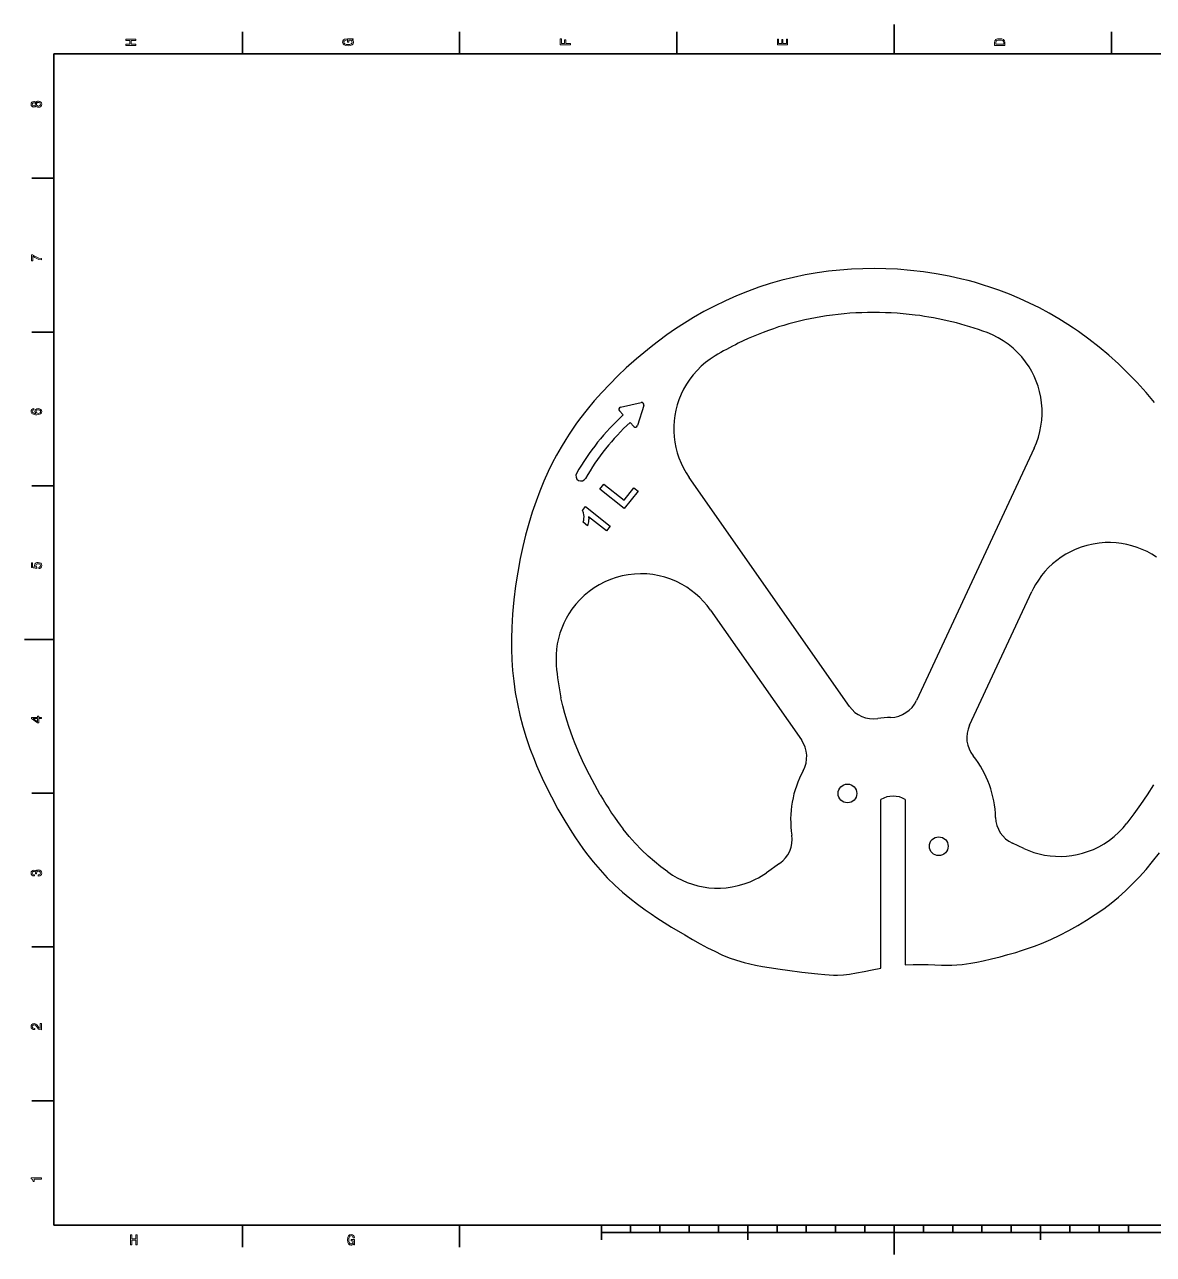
# Model space of a CAD drawing. Extents: x 0 to 594, y 0 to 420.
# Drawn here: x 0 to 385.6, y 0 to 420 of the extents above; entities that cross this region are included whole.
import ezdxf

# ---------------------------------------------------------------- set-up
doc = ezdxf.new("R2010")
doc.units = 0

msp = doc.modelspace()

# ---------------------------------------------------------------- linework, layer by layer
at = {"color": 7, "lineweight": 35, "ltscale": 0.1875}
for p, q in [((74.400002, 409.963135), (74.400002, 417.463135)), ((148.600006, 409.963135), (148.600006, 417.463135)), ((222.800003, 409.963135), (222.800003, 417.463135)), ((371.200012, 409.963135), (371.200012, 417.463135)), ((10, 367.463135), (2.5, 367.463135)), ((10, 314.963135), (2.5, 314.963135)), ((10, 262.463135), (2.5, 262.463135)), ((10, 157.46312), (2.5, 157.46312)), ((10, 104.96312), (2.5, 104.96312)), ((10, 52.46312), (2.5, 52.46312)), ((74.400002, 9.96312), (74.400002, 2.46312)), ((148.600006, 9.96312), (148.600006, 2.46312))]:
    msp.add_line(p, q, dxfattribs=at)
at = {"color": 7, "lineweight": 35, "ltscale": 0.25}
for p, q in [((297, 409.963135), (297, 419.963135)), ((10, 209.96312), (0, 209.96312)), ((297, 9.96312), (297, -0.03688))]:
    msp.add_line(p, q, dxfattribs=at)
at = {"color": 7, "lineweight": 35}
for p, q in [((584, 409.963135), (10, 409.963135)), ((10, 409.963135), (10, 9.96312)), ((10, 9.96312), (584, 9.96312)), ((197, 7.46312), (397, 7.46312))]:
    msp.add_line(p, q, dxfattribs=at)
at = {"ltscale": 0.180422}
for p, q in [((203.567841, 289.284943), (210.608887, 290.868286)), ((211.489395, 289.913177), (209.340057, 283.023804))]:
    msp.add_line(p, q, dxfattribs=at)
at = {"ltscale": 0.046461}
for p, q in [((204.440643, 286.678467), (203.180954, 288.044861)), ((208.072678, 282.73877), (206.812988, 284.105164))]:
    msp.add_line(p, q, dxfattribs=at)
for p, q in [((344.835602, 275.356964), (304.626465, 189.128189)), ((281.723175, 187.124405), (226.983215, 265.301178)), ((322.752625, 180.675812), (344.044647, 226.336731)), ((234.261673, 220.037521), (265.340149, 175.652878)), ((292.481781, 97.747185), (292.506226, 155.325439)), ((300.806213, 155.321915), (300.782257, 98.847908))]:
    msp.add_line(p, q)
at = {"ltscale": 0.054199}
msp.add_line((196.511139, 261.352844), (197.861664, 263.048767), dxfattribs=at)
at = {"ltscale": 0.266236}
msp.add_line((204.841827, 254.718842), (196.511139, 261.352844), dxfattribs=at)
at = {"ltscale": 0.221008}
msp.add_line((197.861664, 263.048767), (204.777161, 257.541748), dxfattribs=at)
at = {"ltscale": 0.134765}
msp.add_line((204.777161, 257.541748), (208.135208, 261.758636), dxfattribs=at)
at = {"ltscale": 0.188965}
msp.add_line((209.550385, 260.631683), (204.841827, 254.718842), dxfattribs=at)
at = {"ltscale": 0.045227}
msp.add_line((208.135208, 261.758636), (209.550385, 260.631683), dxfattribs=at)
at = {"ltscale": 0.041748}
msp.add_line((190.53598, 254.061096), (191.576233, 255.367432), dxfattribs=at)
at = {"ltscale": 0.269532}
msp.add_line((191.576233, 255.367432), (200.010056, 248.651306), dxfattribs=at)
at = {"ltscale": 0.046692}
msp.add_line((192.224609, 248.821457), (190.76358, 249.984909), dxfattribs=at)
at = {"ltscale": 0.193909}
msp.add_line((198.727966, 247.041321), (192.660431, 251.873093), dxfattribs=at)
at = {"ltscale": 0.051453}
msp.add_line((200.010056, 248.651306), (198.727966, 247.041321), dxfattribs=at)
at = {"ltscale": 0.10586}
msp.add_line((341.251556, 138.604813), (337.413879, 140.394363), dxfattribs=at)
at = {"ltscale": 0.137147}
msp.add_line((257.896423, 133.437485), (253.402664, 130.290924), dxfattribs=at)
at = {"color": 7, "lineweight": 35, "ltscale": 0.125}
for p, q in [((197, 9.96312), (197, 4.96312)), ((247, 9.96312), (247, 4.96312)), ((347, 9.96312), (347, 4.96312))]:
    msp.add_line(p, q, dxfattribs=at)
at = {"color": 7, "lineweight": 35, "ltscale": 0.0625}
for p, q in [((207, 9.96312), (207, 7.46312)), ((217, 9.96312), (217, 7.46312)), ((227, 9.96312), (227, 7.46312)), ((237, 9.96312), (237, 7.46312)), ((257, 9.96312), (257, 7.46312)), ((267, 9.96312), (267, 7.46312)), ((277, 9.96312), (277, 7.46312)), ((287, 9.96312), (287, 7.46312)), ((307, 9.96312), (307, 7.46312)), ((317, 9.96312), (317, 7.46312)), ((327, 9.96312), (327, 7.46312)), ((337, 9.96312), (337, 7.46312)), ((357, 9.96312), (357, 7.46312)), ((367, 9.96312), (367, 7.46312)), ((377, 9.96312), (377, 7.46312))]:
    msp.add_line(p, q, dxfattribs=at)
at = {"color": 7, "lineweight": 13}
for points in [[(38.033573, 412.837799), (38.033573, 413.275391), (36.389481, 413.275391), (36.389481, 414.583466), (38.033573, 414.583466), (38.033573, 415.016357), (34.533573, 415.016357), (34.533573, 414.583466), (35.960808, 414.583466), (35.960808, 413.275391), (34.533573, 413.275391), (34.533573, 412.837799)], [(111.764557, 414.790497), (112.233574, 414.870483), (112.233574, 415.105774), (110.342361, 415.105774), (110.342361, 413.915314), (110.771034, 413.915314), (110.771034, 414.649353), (110.8013, 414.649353), (111.265274, 414.592865), (111.608215, 414.442322), (111.825073, 414.211761), (111.895676, 413.924713), (111.804901, 413.604767), (111.532562, 413.355377), (111.083717, 413.195404), (110.468445, 413.138947), (109.858215, 413.190704), (109.409363, 413.350677), (109.137032, 413.604767), (109.041214, 413.948242), (109.091644, 414.183502), (109.232857, 414.376434), (109.469887, 414.517609), (109.787605, 414.597595), (109.787605, 415.063416), (109.303459, 414.941071), (108.940346, 414.71051), (108.718445, 414.385834), (108.637749, 413.976471), (108.763832, 413.440063), (109.131989, 413.0354), (109.71196, 412.776611), (110.483574, 412.687225), (111.260231, 412.776611), (111.840202, 413.0354), (112.208359, 413.416534), (112.329391, 413.896484), (112.289047, 414.164703), (112.188187, 414.404663), (112.011673, 414.611694)], [(186.433578, 413.107635), (186.433578, 413.512878), (184.824783, 413.512878), (184.824783, 414.785217), (184.406204, 414.785217), (184.406204, 413.512878), (183.357208, 413.512878), (183.357208, 415.077148), (182.933578, 415.077148), (182.933578, 413.107635)], [(260.633545, 413.085846), (260.633545, 415.003082), (260.2099, 415.003082), (260.2099, 413.486725), (259.02475, 413.486725), (259.02475, 414.837494), (258.606171, 414.837494), (258.606171, 413.486725), (257.55719, 413.486725), (257.55719, 414.968231), (257.133545, 414.968231), (257.133545, 413.085846)], [(331.333557, 413.924713), (331.333557, 412.837799), (334.833557, 412.837799), (334.833557, 413.924713), (334.722595, 414.437592), (334.384705, 414.818726), (333.834991, 415.054016), (333.083557, 415.138702), (332.316986, 415.063416), (332.014404, 414.969299), (331.772308, 414.837555), (331.444519, 414.456421), (331.363831, 414.207031)], [(331.752136, 413.891785), (331.827789, 414.24939), (332.059784, 414.49408), (332.473328, 414.639923), (333.083557, 414.686981), (333.673615, 414.635223), (334.087158, 414.489349), (334.33429, 414.23999), (334.414978, 413.891785), (334.414978, 413.275391), (331.752136, 413.275391)], [(3.847407, 392.210571), (3.988618, 391.988342), (4.185303, 391.835846), (4.432422, 391.73999), (4.729972, 391.709473), (5.178819, 391.779205), (5.526802, 391.979645), (5.748704, 392.306458), (5.834439, 392.750885), (5.748704, 393.190979), (5.526802, 393.517792), (5.178819, 393.718231), (4.729972, 393.792297), (4.432422, 393.757446), (4.185303, 393.665924), (3.988618, 393.509064), (3.847407, 393.291199), (3.72637, 393.465485), (3.559943, 393.587494), (3.358214, 393.661591), (3.111096, 393.687714), (2.753027, 393.618011), (2.465563, 393.434998), (2.278963, 393.138702), (2.208358, 392.750885), (2.278963, 392.358734), (2.465563, 392.062439), (2.753027, 391.875061), (3.111096, 391.809692), (3.358214, 391.831482), (3.559943, 391.905579)], [(3.151442, 392.223663), (2.92954, 392.258514), (2.75807, 392.363098), (2.652162, 392.528656), (2.611816, 392.750885), (2.652162, 392.96875), (2.75807, 393.134338), (2.92954, 393.238922), (3.151442, 393.278137), (3.378387, 393.238922), (3.5549, 393.134338), (3.670894, 392.96875), (3.706197, 392.750885), (3.665851, 392.528656), (3.5549, 392.363098), (3.378387, 392.258514)], [(4.719885, 392.127777), (4.452594, 392.167023), (4.250865, 392.293365), (4.119741, 392.489441), (4.074352, 392.750885), (4.119741, 393.007965), (4.250865, 393.204071), (4.452594, 393.330414), (4.719885, 393.373993), (5.007349, 393.330414), (5.224208, 393.204071), (5.365419, 393.007965), (5.410808, 392.750885), (5.365419, 392.489441), (5.224208, 392.293365), (5.007349, 392.167023)], [(5.733574, 339.645233), (5.733574, 340.085327), (4.901442, 340.229095), (4.124784, 340.481842), (3.403603, 340.839142), (2.727811, 341.305359), (2.309223, 341.305359), (2.309223, 339.231262), (2.768157, 339.231262), (2.768157, 340.887054), (3.448992, 340.407745), (4.160087, 340.046112), (4.916572, 339.793365)], [(3.176658, 288.796661), (2.768157, 288.713867), (2.465563, 288.522156), (2.27392, 288.22583), (2.208358, 287.842407), (2.243661, 287.585327), (2.339482, 287.363098), (2.495822, 287.167023), (2.717724, 287.001434), (2.995102, 286.870697), (3.332998, 286.774841), (3.731413, 286.713837), (4.18026, 286.696411), (4.896399, 286.766144), (5.415851, 286.979645), (5.728531, 287.323883), (5.834439, 287.794464), (5.743661, 288.217133), (5.506629, 288.539581), (5.13343, 288.748718), (4.659367, 288.822815), (4.18026, 288.748718), (3.812104, 288.548279), (3.580116, 288.238922), (3.499424, 287.855469), (3.600289, 287.441528), (3.887753, 287.132141), (3.332998, 287.19751), (2.934583, 287.336945), (2.697551, 287.550446), (2.61686, 287.846741), (2.657206, 288.064636), (2.763113, 288.230194), (2.939626, 288.339142), (3.176658, 288.395782)], [(4.66441, 288.400146), (4.982133, 288.352203), (5.224208, 288.230194), (5.385592, 288.034119), (5.436024, 287.7901), (5.385592, 287.53302), (5.229251, 287.336945), (4.987177, 287.210571), (4.669453, 287.171356), (4.356773, 287.214935), (4.119741, 287.336945), (3.968445, 287.537384), (3.912969, 287.807526), (3.968445, 288.042847), (4.114698, 288.230194), (4.35173, 288.352203)], [(4.82075, 234.170288), (5.234295, 234.266144), (5.557061, 234.47966), (5.75879, 234.793381), (5.834439, 235.19426), (5.743661, 235.634354), (5.496542, 235.978592), (5.103171, 236.196457), (4.598848, 236.279236), (4.129828, 236.20517), (3.761672, 235.996017), (3.524641, 235.66922), (3.438906, 235.246552), (3.499424, 234.919754), (3.665851, 234.667023), (2.722767, 234.789032), (2.722767, 236.113663), (2.309223, 236.113663), (2.309223, 234.497086), (4.165131, 234.257431), (4.165131, 234.606018), (3.928099, 234.858749), (3.842364, 235.181198), (3.89784, 235.460068), (4.059223, 235.673569), (4.306341, 235.808655), (4.624064, 235.856583), (4.941788, 235.808655), (5.188906, 235.66922), (5.345246, 235.455704), (5.400722, 235.181198), (5.365419, 234.950256), (5.249424, 234.771606), (5.067868, 234.640884), (4.82075, 234.575516)], [(5.733574, 182.938217), (5.733574, 183.361694), (4.866139, 183.361694), (4.866139, 183.82753), (4.462681, 183.82753), (4.462681, 183.361694), (2.309223, 183.361694), (2.309223, 182.933517), (4.422335, 181.503098), (4.866139, 181.503098), (4.866139, 182.938217)], [(4.462681, 181.898346), (2.894237, 182.938217), (4.462681, 182.938217)], [(4.634151, 129.152863), (4.669453, 129.152863), (5.153603, 129.22258), (5.516716, 129.427368), (5.748704, 129.749817), (5.834439, 130.176834), (5.748704, 130.630005), (5.526802, 130.969864), (5.173776, 131.187744), (4.719885, 131.266174), (4.422335, 131.231308), (4.18026, 131.135452), (3.993661, 130.978592), (3.857494, 130.76944), (3.585159, 131.052658), (3.151442, 131.152878), (2.75807, 131.087524), (2.46052, 130.900146), (2.27392, 130.595139), (2.208358, 130.176834), (2.28905, 129.784668), (2.510952, 129.484009), (2.863978, 129.287933), (3.332998, 129.22258), (3.368301, 129.22258), (3.368301, 129.610382), (3.045534, 129.645233), (2.813545, 129.75853), (2.672335, 129.941544), (2.621903, 130.198624), (2.662249, 130.425201), (2.768157, 130.590775), (2.939626, 130.690994), (3.171615, 130.730209), (3.418733, 130.690994), (3.585159, 130.586426), (3.686024, 130.403412), (3.716283, 130.155045), (3.71124, 129.985107), (4.109655, 129.985107), (4.099568, 130.198624), (4.144958, 130.473129), (4.265995, 130.677933), (4.462681, 130.799927), (4.719885, 130.843506), (5.012393, 130.795578), (5.229251, 130.66922), (5.365419, 130.468781), (5.410808, 130.202972), (5.360375, 129.928467), (5.209079, 129.728027), (4.967004, 129.601669), (4.634151, 129.553726)], [(5.733574, 76.687706), (5.733574, 78.766159), (5.299857, 78.766159), (5.299857, 77.123444), (5.062825, 77.214943), (4.866139, 77.371811), (4.50807, 77.855476), (4.356773, 78.112564), (4.139915, 78.400146), (3.887753, 78.604942), (3.590203, 78.722588), (3.252306, 78.766159), (2.828675, 78.692085), (2.495822, 78.487289), (2.284007, 78.173561), (2.208358, 77.768333), (2.294093, 77.350021), (2.531125, 77.031937), (2.909367, 76.827141), (3.408646, 76.757423), (3.479252, 76.757423), (3.479252, 77.153946), (3.438906, 77.153946), (3.095966, 77.193161), (2.843805, 77.310806), (2.682422, 77.498177), (2.626946, 77.746544), (2.677378, 77.999268), (2.803459, 78.186638), (3.000145, 78.30864), (3.247263, 78.352211), (3.479252, 78.321716), (3.675937, 78.238922), (3.847407, 78.099487), (3.998704, 77.907768), (4.160087, 77.650681), (4.472767, 77.223663), (4.805621, 76.923004), (5.209079, 76.744354), (5.718445, 76.687706)], [(5.733574, 25.649498), (5.733574, 26.086863), (2.208358, 26.086863), (2.208358, 25.76004), (2.515995, 25.673529), (2.722767, 25.500505), (2.843805, 25.236166), (2.884151, 24.870893), (3.24222, 24.870893), (3.24222, 25.649498)], [(36.224667, 3.179545), (36.662262, 3.179545), (36.662262, 4.823637), (37.970345, 4.823637), (37.970345, 3.179545), (38.403233, 3.179545), (38.403233, 6.679545), (37.970345, 6.679545), (37.970345, 5.252312), (36.662262, 5.252312), (36.662262, 6.679545), (36.224667, 6.679545)], [(112.37738, 3.648565), (112.457367, 3.179545), (112.692635, 3.179545), (112.692635, 5.070755), (111.50219, 5.070755), (111.50219, 4.642081), (112.236221, 4.642081), (112.236221, 4.611822), (112.179756, 4.147845), (112.029182, 3.804905), (111.798622, 3.588047), (111.511597, 3.517442), (111.191635, 3.60822), (110.942253, 3.880554), (110.782272, 4.329401), (110.725807, 4.944675), (110.777565, 5.554905), (110.937546, 6.003753), (111.191635, 6.276087), (111.535126, 6.371908), (111.770393, 6.321476), (111.96331, 6.180265), (112.104469, 5.943234), (112.184464, 5.625511), (112.650291, 5.625511), (112.527946, 6.10966), (112.297386, 6.472773), (111.972717, 6.694675), (111.563354, 6.775367), (111.026947, 6.649286), (110.622292, 6.28113), (110.363495, 5.701159), (110.274094, 4.929545), (110.363495, 4.152888), (110.622292, 3.572917), (111.003426, 3.204761), (111.483368, 3.083724), (111.751572, 3.12407), (111.991539, 3.224934), (112.198578, 3.401447)]]:
    msp.add_lwpolyline(points, close=True, dxfattribs=at)
for points in [[(385.985535, 290.898621), (383.054565, 294.352417), (380.009583, 297.709045), (376.853333, 300.962891), (373.587769, 304.108246), (370.339233, 307.030975), (366.992584, 309.841644), (363.549744, 312.534363), (360.012543, 315.103638), (358.209167, 316.340332), (356.382874, 317.54425), (353.199646, 319.530212), (349.951477, 321.415436), (346.640137, 323.197388), (343.26767, 324.873779), (339.836609, 326.442627), (336.349945, 327.902191), (332.811188, 329.250916), (330.033875, 330.219727), (327.22937, 331.12085), (324.399536, 331.954193), (322.261658, 332.534607), (320.111481, 333.076721), (315.777679, 334.046204), (311.405304, 334.862549), (307.001709, 335.525909), (302.574036, 336.036316), (298.129242, 336.393677), (294.201782, 336.581665), (290.270264, 336.650116), (286.339294, 336.59848), (282.413635, 336.425964), (278.498047, 336.131622), (274.597107, 335.714447), (270.715057, 335.173309), (266.655212, 334.468933), (262.62616, 333.625183), (258.633026, 332.641663), (254.680313, 331.518372), (250.772095, 330.255859), (246.912079, 328.855286), (243.103806, 327.318665), (239.350616, 325.648621), (235.655884, 323.848846), (232.02301, 321.923889), (228.455627, 319.879395), (225.380112, 317.990906), (222.359833, 316.019836), (219.396729, 313.970886), (216.492889, 311.848694), (214.590973, 310.395508), (212.717072, 308.913147), (209.056091, 305.865753), (205.515656, 302.715149), (202.64209, 299.996674), (199.86142, 297.213013), (197.178223, 294.366089), (194.597351, 291.456543), (192.123489, 288.483521), (189.561844, 285.17807), (188.326904, 283.487762), (187.126953, 281.776184), (185.972046, 280.057373), (184.852142, 278.316284), (183.231384, 275.649933), (181.690323, 272.929504), (180.228607, 270.153778), (178.845703, 267.322693), (177.365265, 264.031433), (175.983765, 260.671509), (174.699432, 257.248108)], [(344.835602, 275.356964), (345.608185, 277.171661), (346.256989, 279.036987), (346.777191, 280.942047), (347.164703, 282.875732), (347.419312, 284.837585), (347.539795, 286.8125), (347.526428, 288.791199), (347.379486, 290.764404), (347.099213, 292.7229), (346.685883, 294.657379), (346.181458, 296.429993), (345.563263, 298.168762), (344.834961, 299.865997), (344.001404, 301.512878), (343.067017, 303.101929), (341.878387, 304.842407), (340.569855, 306.487976), (339.146271, 308.031403), (337.611664, 309.468414), (335.97287, 310.793671), (334.272766, 311.97818), (332.493073, 313.039459), (330.642517, 313.971558), (328.72998, 314.768433)], [(235.832581, 306.810791), (234.176056, 305.740387), (232.593719, 304.558716), (231.095657, 303.272095), (229.691467, 301.887451), (228.381561, 300.405029), (227.175446, 298.8367), (226.078064, 297.190277), (225.094391, 295.473541), (224.229446, 293.694336), (223.488205, 291.860413), (222.912933, 290.109131), (222.450897, 288.322174), (222.103333, 286.508118), (221.871155, 284.676697), (221.754929, 282.836548), (221.754944, 280.993958), (221.871521, 279.158813), (222.105011, 277.336792), (222.45517, 275.531677), (222.920471, 273.748962), (223.511292, 271.961426), (224.215881, 270.215515), (225.031342, 268.518555), (225.954758, 266.87796), (226.983215, 265.301178)], [(174.699432, 257.248108), (173.403931, 253.439667), (172.21875, 249.570038), (171.141235, 245.647766), (170.169617, 241.682297), (169.302856, 237.68251), (168.423187, 232.978806), (167.687637, 228.250092), (167.100067, 223.509415), (166.858383, 221.082397), (166.657944, 218.657532), (166.506195, 216.348907), (166.39389, 214.045044), (166.298508, 210.34343), (166.312943, 206.662796), (166.441696, 203.007507), (166.688843, 199.38092), (167.057617, 195.785919), (167.611526, 191.837677), (168.318039, 187.93541), (169.175232, 184.079834), (170.179077, 180.269684), (171.323578, 176.502884), (172.600937, 172.777786), (174.00177, 169.094421), (174.869217, 166.971909), (175.772827, 164.864685), (176.776703, 162.629288), (177.817383, 160.412994), (179.927948, 156.182999), (182.154739, 152.041214), (184.488327, 148.001373), (186.875031, 144.155502), (188.133499, 142.237869), (189.418961, 140.355728), (190.674606, 138.590958), (191.957764, 136.861938), (194.212082, 134.003067), (196.561371, 131.257263), (199.01683, 128.624237), (201.587891, 126.099716), (204.27832, 123.678009), (206.776337, 121.599289), (209.357697, 119.593651), (212.012375, 117.655037), (213.988266, 116.27948), (215.988098, 114.936264), (218.481003, 113.320328), (220.984283, 111.752762), (225.491837, 109.045883), (228.138947, 107.519241), (230.738373, 106.068314), (233.259323, 104.717644), (235.727921, 103.468506), (238.191299, 102.322708), (240.661453, 101.303406), (243.187363, 100.411034), (245.811584, 99.638542), (247.71962, 99.16256), (249.684814, 98.734062), (251.984619, 98.295975), (254.339722, 97.901344), (258.093658, 97.350311), (260.604614, 97.017044), (265.528961, 96.408394), (270.931274, 95.782997), (273.356934, 95.537933), (274.843384, 95.421768), (276.27063, 95.354752), (277.669952, 95.348457), (279.664093, 95.458603), (281.753021, 95.71125), (284.169556, 96.121613), (286.756805, 96.628708), (289.471954, 97.175064), (292.481781, 97.747185)], [(191.07196, 251.977051), (191.0392, 252.536774), (190.907043, 253.222931), (190.800095, 253.50795), (190.53598, 254.061096)], [(190.76358, 249.984909), (190.967926, 250.768616), (191.027023, 251.162521), (191.07196, 251.977051)], [(192.660431, 251.873093), (192.667206, 251.097855), (192.650146, 250.699799), (192.578796, 250.13179), (192.480972, 249.691055), (192.224609, 248.821457)], [(386.559021, 238.111786), (384.99939, 239.095367), (383.382507, 239.977203), (381.713776, 240.753662), (379.997772, 241.422119), (378.24057, 241.980362), (376.450989, 242.426193), (374.63501, 242.758331), (372.800781, 242.97493), (370.95752, 243.074188), (369.113434, 243.055313), (367.014099, 242.890182), (364.929291, 242.573303), (362.871368, 242.106384), (360.854462, 241.491669), (358.890656, 240.732056), (357.218689, 239.949539), (355.599701, 239.062225), (354.0401, 238.074188), (352.546173, 236.989441), (351.124329, 235.812042), (349.781769, 234.547104), (348.521576, 233.197433), (347.34903, 231.769531), (346.269714, 230.271103), (345.288391, 228.709076), (344.638977, 227.537338), (344.044647, 226.336731)], [(234.261673, 220.037521), (233.134018, 221.540909), (231.909882, 222.969299), (230.594757, 224.317017), (229.194916, 225.577515), (227.717102, 226.744171), (226.16803, 227.811111), (224.554199, 228.773956), (222.67572, 229.726257), (220.731262, 230.54126), (218.731979, 231.213699), (216.690277, 231.738373), (214.617798, 232.111771), (212.522141, 232.333435), (210.413467, 232.402954), (208.304108, 232.319794), (206.207718, 232.083649), (204.13649, 231.695435), (202.100586, 231.158112), (200.106094, 230.474136), (198.164978, 229.647263), (196.290619, 228.682144), (194.494385, 227.583893), (192.782227, 226.356964), (191.16127, 225.007477), (189.641052, 223.543457), (188.232117, 221.974121), (186.94313, 220.308258), (185.915955, 218.774612), (184.988068, 217.178833), (184.162964, 215.527527), (183.444183, 213.827362), (182.835251, 212.084961), (182.336884, 210.297012), (181.954315, 208.47963), (181.688538, 206.640549), (181.540375, 204.788223), (181.510559, 202.931122), (181.599762, 201.077011)], [(188.04509, 174.374786), (187.268036, 176.365005), (186.53299, 178.363113), (185.887756, 180.231445), (185.281647, 182.107971), (184.510315, 184.717087), (183.819092, 187.344406), (183.210663, 189.991165)], [(196.618958, 156.956619), (194.720825, 160.314026), (192.903381, 163.747635), (191.177017, 167.243683), (189.553162, 170.790009), (188.04509, 174.374786)], [(385.558868, 160.324326), (383.421082, 156.970642), (381.189362, 153.658798), (378.886871, 150.41275), (376.534821, 147.259888)], [(341.251556, 138.604813), (342.981354, 137.866302), (344.756958, 137.241547), (346.57074, 136.732483), (348.414124, 136.341278), (350.27829, 136.069962), (352.154602, 135.920197), (354.035339, 135.892853), (355.879181, 135.985016), (357.711731, 136.19458), (359.526306, 136.520554), (361.317322, 136.961472), (363.07843, 137.515259), (365.043701, 138.282837), (366.944397, 139.188919), (368.772003, 140.230133), (370.520508, 141.403366), (372.182526, 142.703171), (373.742065, 144.115692), (375.195618, 145.63707), (376.534821, 147.259888)], [(212.955353, 136.023438), (210.68454, 138.161621), (208.525146, 140.392868), (206.458099, 142.735855), (204.462219, 145.205322)], [(219.716644, 130.589584), (217.363312, 132.354324), (215.107269, 134.163498), (212.95636, 136.022522)], [(378.552002, 126.588753), (380.799866, 128.957809), (383.035126, 131.470139), (385.259735, 134.116058), (387.683533, 137.154312)], [(219.716644, 130.589584), (221.276215, 129.532959), (222.901825, 128.580841), (224.585938, 127.736061), (226.32103, 127.001358), (228.09964, 126.379486), (229.914307, 125.873184), (231.757599, 125.485146), (233.707489, 125.208939), (235.672089, 125.067482), (237.642014, 125.060898), (239.607819, 125.188019), (241.702301, 125.471771), (243.767776, 125.906189), (245.794571, 126.489326), (247.774826, 127.21875), (249.699463, 128.090866), (250.65657, 128.589462), (251.594986, 129.123596), (252.509949, 129.690491), (253.402664, 130.290924)], [(300.782257, 98.847908), (303.482635, 98.989204), (305.237549, 99.017838), (306.953278, 99.00238), (308.630249, 98.954079), (310.923523, 98.858101), (313.156647, 98.76976), (314.915741, 98.734535), (316.660706, 98.751648), (318.429779, 98.835403), (320.199951, 98.990952), (321.672028, 99.173088), (323.150482, 99.399475), (325.25238, 99.784134), (327.372467, 100.229515), (330.264282, 100.900871), (333.194427, 101.634781), (335.860596, 102.347313), (338.556061, 103.12133), (340.552917, 103.738037), (342.56366, 104.403091), (344.953461, 105.258347), (347.353882, 106.19445), (350.502136, 107.544083), (353.634338, 109.024078), (356.727325, 110.617088), (359.756744, 112.302658), (362.702576, 114.063965), (365.72171, 116.005875), (368.628632, 118.02993), (371.171936, 119.953278), (373.641327, 121.985237), (376.057465, 124.152443), (378.552002, 126.588753)]]:
    msp.add_lwpolyline(points)
for centre in [(281.068634, 157.374176), (312.237885, 139.360962)]:
    msp.add_circle(centre, 3.2)
for centre, radius, start, end in [((291.795258, 213.560379), 108.753452, 116.198457, 120.969371), ((210.773438, 290.136536), 0.75, 342.673291, 102.673289), ((261.038361, 225.286713), 83.5, 132.673283, 150.263943), ((203.732376, 288.553223), 0.75, 102.673289, 222.673282), ((261.038361, 225.286713), 80, 132.673283, 150.263943), ((208.6241, 283.247131), 0.75, 222.673282, 342.673291), ((190.053223, 265.835144), 1.75, 150.263943, 330.263938), ((267.58548, 207.912964), 86.257272, 184.545513, 191.991061), ((295.563385, 193.35437), 10, 271.387803, 335), ((289.914703, 192.860168), 10, 215.000002, 278.612204), ((296.653259, 148.367569), 35, 91.387801, 98.612202), ((331.815704, 176.449646), 10, 154.999996, 218.612202), ((257.148621, 169.917114), 10, 331.387801, 35), ((296.653259, 148.367569), 35, 1.3878, 38.6122), ((296.653259, 148.367569), 35, 151.387796, 188.612194), ((296.653259, 148.367569), 8.1, 59.155497, 120.795898), ((341.640076, 149.457443), 10, 181.387794, 244.999996), ((252.16066, 141.628998), 10, 305.000001, 8.6122)]:
    msp.add_arc(centre, radius, start, end)
for centre, major_axis, ratio, start_param, end_param in [((576.890381, -639.517761), (320.633179, -955.791443), 0.316287, 3.0908928013, 3.1838150302), ((293.368134, 273.987885), (73.697021, -3.725403), 0.644737, 1.4567962978, 1.897534794), ((291.302643, 255.022766), (87.106171, -2.297104), 0.764387, 1.1469164603, 1.4430851633), ((203.945358, 196.859573), (22.20163, -65.034698), 0.336578, 5.2535124245, 5.5072769172)]:
    msp.add_ellipse(centre, major_axis=major_axis, ratio=ratio, start_param=start_param, end_param=end_param)

doc.saveas('drawing.dxf')
